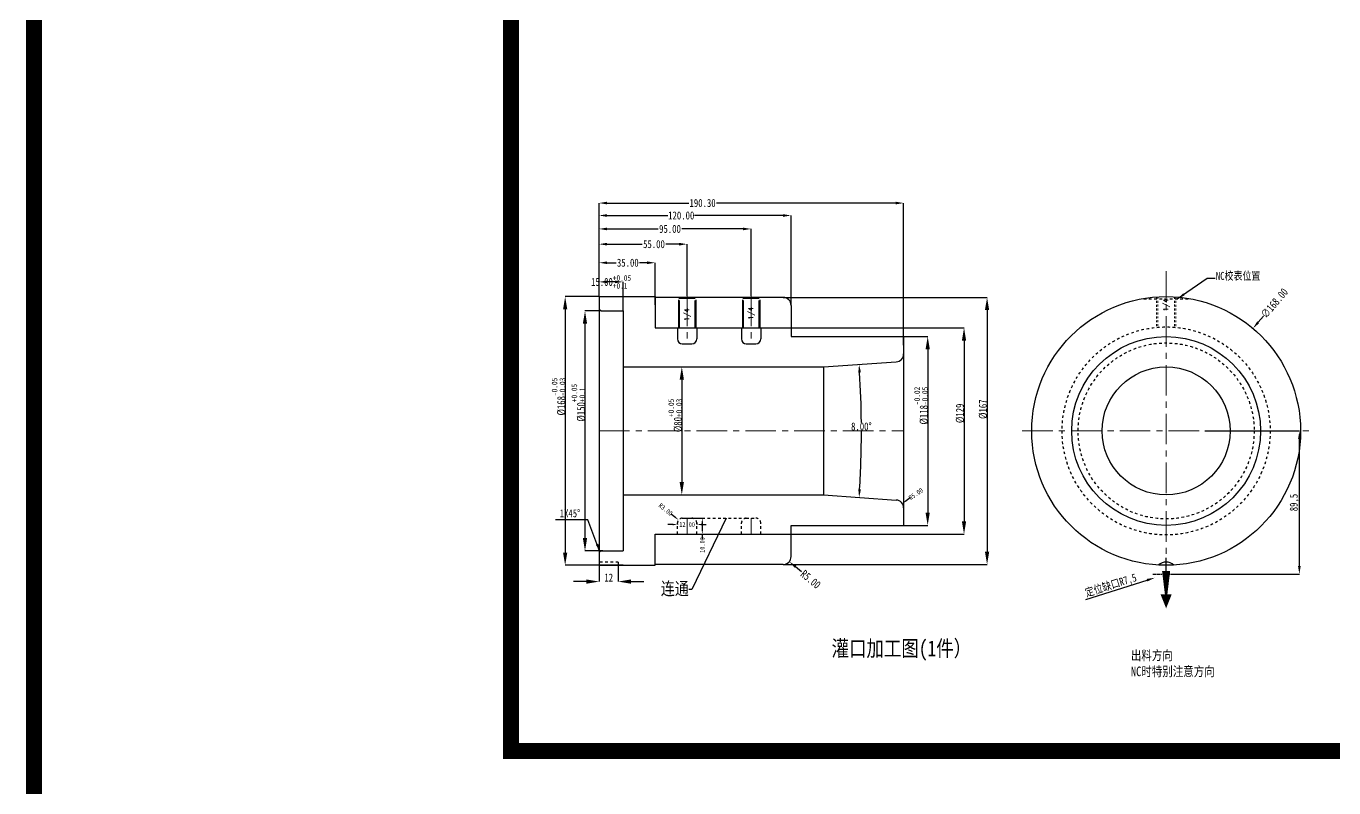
# Model space of a CAD drawing. Header units: millimetres. Extents: x 723 to 11228, y -2384 to 1578.
# Drawn here: x 723 to 1540, y 626 to 1102 of the extents above; entities that cross this region are included whole.
import ezdxf
from ezdxf.enums import TextEntityAlignment as Align

# ---------------------------------------------------------------- set-up
doc = ezdxf.new("R2010")
doc.units = ezdxf.units.MM
doc.header["$LTSCALE"] = 16.335
doc.header["$PDMODE"] = 3
doc.header["$PDSIZE"] = 0.3125
doc.linetypes.add('CENTER', pattern=[0.6, 0.375, -0.075, 0.075, -0.075])
doc.linetypes.add('HIDDEN', pattern=[0.2, 0.1, -0.1])
doc.layers.get('0').update_dxf_attribs({"linetype": 'CONTINUOUS'})
doc.layers.get('Defpoints').update_dxf_attribs({"linetype": 'CONTINUOUS'})
doc.layers.add('DEFAULT_2', color=8, linetype='HIDDEN')
doc.layers.add('dim', color=3, linetype='CONTINUOUS')
doc.layers.add('moldbase', color=7, linetype='CONTINUOUS', lineweight=20)
doc.layers.add('screw', color=33, linetype='CONTINUOUS', lineweight=13)
doc.styles.get("Standard").update_dxf_attribs({"font": 'txt', "width": 0.8})
doc.styles.add('TXT', font='txt.shx', dxfattribs={"bigfont": 'gbcbig.shx'})
doc.dimstyles.new('ISO-25', dxfattribs={"dimtxt": 8, "dimasz": 8, "dimexe": 0, "dimexo": 0, "dimgap": 0, "dimtad": 1, "dimtxsty": 'Standard', "dimcen": 0, "dimclrd": 4, "dimclre": 4, "dimclrt": 6, "dimadec": 0, "dimazin": 0, "dimtfac": 1, "dimtofl": 0, "dimtmove": 0, "dimatfit": 3, "dimfxl": 0, "dimarcsym": 0})
doc.dimstyles.get("Standard").update_dxf_attribs({"dimtxt": 0.15625, "dimasz": 0.1875, "dimexe": 0.125, "dimexo": 0.0625, "dimtad": 0, "dimtih": 1, "dimtoh": 1, "dimdsep": 46, "dimtxsty": 'Standard', "dimcen": 0.09, "dimadec": 0, "dimazin": 0, "dimtp": 0.01, "dimtm": 0.01, "dimtfac": 1, "dimtofl": 0, "dimtmove": 0, "dimatfit": 3, "dimfxl": 0, "dimtolj": 1, "dimarcsym": 0})
doc.dimstyles.new('STANDARD$0', dxfattribs={"dimscale": 2, "dimtxt": 3, "dimasz": 3, "dimexe": 1.25, "dimexo": 0.625, "dimgap": 0.5, "dimtad": 0, "dimdsep": 46, "dimlunit": 6, "dimtxsty": 'Standard', "dimblk": 'CLOSEDBLANK', "dimcen": 0, "dimclrt": 2, "dimazin": 2, "dimtfac": 2, "dimtmove": 1, "dimatfit": 3, "dimfxl": 0, "dimtolj": 1, "dimtzin": 0, "dimarcsym": 0})

# ---------------------------------------------------------------- blocks, each defined once
blk = doc.blocks.new('*D72')
at = {"color": 4, "lineweight": -2}
blk.add_line((1495.97, 920.48), (1492.74, 916.67), dxfattribs=at)
at = {"color": 4}
blk.add_solid([(1492.11, 917.2), (1493.38, 916.13), (1489.51, 912.85)], dxfattribs=at)
at = {"layer": 'Defpoints', "color": 0}
for p in [(1489.51, 912.85), (1380.94, 784.65)]:
    blk.add_point(p, dxfattribs=at)
at = {"color": 6, "insert": (1502.87, 928.62), "char_height": 5, "attachment_point": 5, "rotation": 49.73807}
blk.add_mtext('\\A1;∅168.00', dxfattribs=at)
blk = doc.blocks.new('*D73')
at = {"color": 4, "lineweight": -2, "ltscale": 0.5}
for p, q in [((1459.38, 848.75), (1518.49, 848.75)), ((1518.49, 764.25), (1518.49, 843.75)), ((1437.95, 759.25), (1518.49, 759.25))]:
    blk.add_line(p, q, dxfattribs=at)
at = {"color": 4, "ltscale": 0.5}
for points in [[(1517.66, 843.75), (1519.32, 843.75), (1518.49, 848.75)], [(1517.66, 764.25), (1519.32, 764.25), (1518.49, 759.25)]]:
    blk.add_solid(points, dxfattribs=at)
at = {"layer": 'Defpoints', "color": 0, "ltscale": 0.5}
for p in [(1459.38, 848.75), (1518.49, 848.75), (1437.95, 759.25)]:
    blk.add_point(p, dxfattribs=at)
at = {"color": 6, "ltscale": 0.5, "insert": (1515.57, 804), "char_height": 5, "attachment_point": 5, "rotation": 90}
blk.add_mtext('89,5', dxfattribs=at)
blk = doc.blocks.new('*D40')
at = {"color": 4, "lineweight": -2, "ltscale": 0.5}
blk.add_line((1385.12, 743.35), (1423.31, 755.47), dxfattribs=at)
at = {"color": 4, "ltscale": 0.5}
blk.add_solid([(1423.06, 756.26), (1423.56, 754.67), (1428.08, 756.98)], dxfattribs=at)
at = {"layer": 'Defpoints', "color": 0, "ltscale": 0.5}
for p in [(1428.08, 756.98), (1435.22, 759.25)]:
    blk.add_point(p, dxfattribs=at)
at = {"color": 6, "ltscale": 0.5, "insert": (1400.83, 751.82), "char_height": 5, "attachment_point": 5, "rotation": 17.60936}
blk.add_mtext('{\\fSimSun|b0|i0|c134|p2;定位缺口}R7,5', dxfattribs=at)
blk = doc.blocks.new('*D74')
at = {"color": 4, "lineweight": -2}
for p, q in [((1080.89, 765.75), (1080.89, 754.59)), ((1092.89, 765.75), (1092.89, 754.59)), ((1072.89, 754.59), (1064.89, 754.59)), ((1100.89, 754.59), (1108.89, 754.59))]:
    blk.add_line(p, q, dxfattribs=at)
at = {"color": 4}
for points in [[(1072.89, 755.93), (1072.89, 753.26), (1080.89, 754.59)], [(1100.89, 755.93), (1100.89, 753.26), (1092.89, 754.59)]]:
    blk.add_solid(points, dxfattribs=at)
at = {"layer": 'Defpoints', "color": 0}
for p in [(1080.89, 765.75), (1092.89, 765.75), (1080.89, 754.59)]:
    blk.add_point(p, dxfattribs=at)
at = {"color": 6, "lineweight": 0, "insert": (1086.89, 757.09), "char_height": 5, "attachment_point": 5}
blk.add_mtext('12', dxfattribs=at)
blk = doc.blocks.new('*D135')
at = {"color": 4, "lineweight": -2}
for p, q in [((1271.19, 907.75), (1286.22, 907.75)), ((1286.22, 899.75), (1286.22, 797.75)), ((1271.19, 789.75), (1286.22, 789.75))]:
    blk.add_line(p, q, dxfattribs=at)
at = {"color": 4}
for points in [[(1284.89, 899.75), (1287.56, 899.75), (1286.22, 907.75)], [(1284.89, 797.75), (1287.56, 797.75), (1286.22, 789.75)]]:
    blk.add_solid(points, dxfattribs=at)
at = {"layer": 'Defpoints', "color": 0}
for p in [(1271.19, 907.75), (1271.19, 789.75), (1286.22, 789.75)]:
    blk.add_point(p, dxfattribs=at)
at = {"color": 6, "lineweight": 0, "insert": (1282.14, 864.56), "char_height": 5, "attachment_point": 5, "rotation": 90}
blk.add_mtext('%%C118{\\H0.7x;\\S-0.02^ -0.05;}', dxfattribs=at)
blk = doc.blocks.new('*D136')
at = {"color": 4, "lineweight": -2}
for p, q in [((1111.99, 888.75), (1132.57, 888.75)), ((1132.57, 880.75), (1132.57, 816.75)), ((1111.99, 808.75), (1132.57, 808.75))]:
    blk.add_line(p, q, dxfattribs=at)
at = {"color": 4}
for points in [[(1131.23, 880.75), (1133.9, 880.75), (1132.57, 888.75)], [(1131.23, 816.75), (1133.9, 816.75), (1132.57, 808.75)]]:
    blk.add_solid(points, dxfattribs=at)
at = {"layer": 'Defpoints', "color": 0}
for p in [(1111.99, 888.75), (1111.99, 808.75), (1132.57, 808.75)]:
    blk.add_point(p, dxfattribs=at)
at = {"color": 6, "lineweight": 0, "insert": (1128.48, 858.43), "char_height": 5, "attachment_point": 5, "rotation": 90}
blk.add_mtext('%%C80{\\H0.7x;\\S+0.05^ +0.03;}', dxfattribs=at)
blk = doc.blocks.new('*D141')
at = {"color": 4, "lineweight": -2}
for start, end in [(0.50798, 3.51904), (356.48096, 0.02702)]:
    blk.add_arc((649.16, 848.75), 595.65, start, end, dxfattribs=at)
at = {"color": 4}
for points in [[(1242.86, 885.26), (1244.52, 885.37), (1243.36, 890.3)], [(1244.52, 812.13), (1242.86, 812.24), (1243.36, 807.2)]]:
    blk.add_solid(points, dxfattribs=at)
at = {"layer": 'Defpoints', "color": 0}
for p in [(1266.54, 891.92), (1221.19, 888.75), (1244.65, 834.89), (1221.19, 808.75), (1266.54, 805.58)]:
    blk.add_point(p, dxfattribs=at)
at = {"color": 6, "insert": (1244.8, 851.53), "char_height": 5, "attachment_point": 5}
blk.add_mtext('\\A1;8.00°', dxfattribs=at)
blk = doc.blocks.new('*D137')
at = {"color": 4, "lineweight": -2}
for p, q in [((1080.89, 932.75), (1080.89, 953.88)), ((1085.89, 953.88), (1091.5, 953.88)), ((1110.89, 953.88), (1106.16, 953.88)), ((1115.89, 927.55), (1115.89, 953.88))]:
    blk.add_line(p, q, dxfattribs=at)
at = {"color": 4}
for points in [[(1085.89, 954.71), (1085.89, 953.04), (1080.89, 953.88)], [(1110.89, 954.71), (1110.89, 953.04), (1115.89, 953.88)]]:
    blk.add_solid(points, dxfattribs=at)
at = {"layer": 'Defpoints', "color": 0}
for p in [(1115.89, 953.88), (1080.89, 932.75), (1115.89, 927.55)]:
    blk.add_point(p, dxfattribs=at)
at = {"color": 6, "insert": (1098.83, 953.88), "char_height": 5, "attachment_point": 5}
blk.add_mtext('\\A1;35.00', dxfattribs=at)
blk = doc.blocks.new('*D142')
at = {"color": 4, "lineweight": -2}
for p, q in [((1080.89, 932.75), (1080.89, 965.49)), ((1085.89, 965.49), (1107.85, 965.49)), ((1130.89, 965.49), (1122.51, 965.49)), ((1135.89, 933.25), (1135.89, 965.49))]:
    blk.add_line(p, q, dxfattribs=at)
at = {"color": 4}
for points in [[(1085.89, 966.32), (1085.89, 964.65), (1080.89, 965.49)], [(1130.89, 966.32), (1130.89, 964.65), (1135.89, 965.49)]]:
    blk.add_solid(points, dxfattribs=at)
at = {"layer": 'Defpoints', "color": 0}
for p in [(1135.89, 965.49), (1080.89, 932.75), (1135.89, 933.25)]:
    blk.add_point(p, dxfattribs=at)
at = {"color": 6, "insert": (1115.18, 965.49), "char_height": 5, "attachment_point": 5}
blk.add_mtext('\\A1;55.00', dxfattribs=at)
blk = doc.blocks.new('*D143')
at = {"color": 4, "lineweight": -2}
for p, q in [((1080.89, 932.75), (1080.89, 975.01)), ((1085.89, 975.01), (1117.86, 975.01)), ((1170.89, 975.01), (1132.52, 975.01)), ((1175.89, 933.25), (1175.89, 975.01))]:
    blk.add_line(p, q, dxfattribs=at)
at = {"color": 4}
for points in [[(1085.89, 975.84), (1085.89, 974.17), (1080.89, 975.01)], [(1170.89, 975.84), (1170.89, 974.17), (1175.89, 975.01)]]:
    blk.add_solid(points, dxfattribs=at)
at = {"layer": 'Defpoints', "color": 0}
for p in [(1175.89, 975.01), (1080.89, 932.75), (1175.89, 933.25)]:
    blk.add_point(p, dxfattribs=at)
at = {"color": 6, "insert": (1125.19, 975.01), "char_height": 5, "attachment_point": 5}
blk.add_mtext('\\A1;95.00', dxfattribs=at)
blk = doc.blocks.new('*D144')
at = {"color": 4, "lineweight": -2}
for p, q in [((1080.89, 932.75), (1080.89, 983.41)), ((1085.89, 983.41), (1123.9, 983.41)), ((1195.89, 983.41), (1140.56, 983.41)), ((1200.89, 927.25), (1200.89, 983.41))]:
    blk.add_line(p, q, dxfattribs=at)
at = {"color": 4}
for points in [[(1085.89, 984.24), (1085.89, 982.57), (1080.89, 983.41)], [(1195.89, 984.24), (1195.89, 982.57), (1200.89, 983.41)]]:
    blk.add_solid(points, dxfattribs=at)
at = {"layer": 'Defpoints', "color": 0}
for p in [(1200.89, 983.41), (1080.89, 932.75), (1200.89, 927.25)]:
    blk.add_point(p, dxfattribs=at)
at = {"color": 6, "insert": (1132.23, 983.41), "char_height": 5, "attachment_point": 5}
blk.add_mtext('\\A1;120.00', dxfattribs=at)
blk = doc.blocks.new('*D145')
at = {"color": 4, "lineweight": -2}
for p, q in [((1080.89, 932.75), (1080.89, 991.19)), ((1085.89, 991.19), (1136.89, 991.19)), ((1266.19, 991.19), (1154.22, 991.19)), ((1271.19, 902.45), (1271.19, 991.19))]:
    blk.add_line(p, q, dxfattribs=at)
at = {"color": 4}
for points in [[(1085.89, 992.02), (1085.89, 990.36), (1080.89, 991.19)], [(1266.19, 992.02), (1266.19, 990.36), (1271.19, 991.19)]]:
    blk.add_solid(points, dxfattribs=at)
at = {"layer": 'Defpoints', "color": 0}
for p in [(1271.19, 991.19), (1080.89, 932.75), (1271.19, 902.45)]:
    blk.add_point(p, dxfattribs=at)
at = {"color": 6, "insert": (1145.55, 991.19), "char_height": 5, "attachment_point": 5}
blk.add_mtext('\\A1;190.30', dxfattribs=at)
blk = doc.blocks.new('*D146')
at = {"color": 3, "lineweight": -2}
blk.add_line((1275.24, 806.85), (1272.77, 805.14), dxfattribs=at)
at = {"color": 3}
blk.add_solid([(1272.49, 805.55), (1273.05, 804.73), (1270.3, 803.44)], dxfattribs=at)
at = {"layer": 'Defpoints', "color": 0}
for p in [(1270.3, 803.44), (1266.19, 800.59)]:
    blk.add_point(p, dxfattribs=at)
at = {"color": 6, "insert": (1278.86, 809.35), "char_height": 3, "attachment_point": 5, "rotation": 34.66288}
blk.add_mtext('\\A1;R5.00', dxfattribs=at)
blk = doc.blocks.new('*D138')
at = {"color": 4, "lineweight": -2}
for p, q in [((1080.89, 932.75), (1059.68, 932.75)), ((1059.68, 924.75), (1059.68, 772.75)), ((1095.89, 764.75), (1059.68, 764.75))]:
    blk.add_line(p, q, dxfattribs=at)
at = {"color": 4}
for points in [[(1058.35, 924.75), (1061.01, 924.75), (1059.68, 932.75)], [(1058.35, 772.75), (1061.01, 772.75), (1059.68, 764.75)]]:
    blk.add_solid(points, dxfattribs=at)
at = {"layer": 'Defpoints', "color": 0}
for p in [(1080.89, 932.75), (1059.68, 764.75), (1095.89, 764.75)]:
    blk.add_point(p, dxfattribs=at)
at = {"color": 6, "lineweight": 0, "insert": (1055.6, 870.2), "char_height": 5, "attachment_point": 5, "rotation": 90}
blk.add_mtext('%%C168{\\H0.7x;\\S-0.05^ -0.03;}', dxfattribs=at)
blk = doc.blocks.new('*D139')
at = {"color": 3, "linetype": 'Continuous', "lineweight": -2}
for p, q in [((1126.89, 790.25), (1123.89, 790.25)), ((1129.89, 790.75), (1129.89, 790.25)), ((1141.89, 791.25), (1141.89, 790.25)), ((1144.89, 790.25), (1147.89, 790.25))]:
    blk.add_line(p, q, dxfattribs=at)
at = {"color": 3}
for points in [[(1126.89, 790.75), (1126.89, 789.75), (1129.89, 790.25)], [(1144.89, 790.75), (1144.89, 789.75), (1141.89, 790.25)]]:
    blk.add_solid(points, dxfattribs=at)
at = {"layer": 'Defpoints', "color": 0}
for p in [(1129.89, 790.75), (1129.89, 790.25), (1141.89, 791.25)]:
    blk.add_point(p, dxfattribs=at)
at = {"color": 6, "insert": (1135.89, 790.25), "char_height": 3, "attachment_point": 5}
blk.add_mtext('\\A1;12.00', dxfattribs=at)
blk = doc.blocks.new('*D147')
at = {"color": 3, "linetype": 'Continuous', "lineweight": -2}
for p, q in [((1134.05, 794.25), (1145.37, 794.25)), ((1145.37, 791.25), (1145.37, 787.25)), ((1134.05, 784.25), (1145.37, 784.25)), ((1145.37, 784.25), (1145.37, 781.25))]:
    blk.add_line(p, q, dxfattribs=at)
at = {"color": 3}
for points in [[(1144.87, 791.25), (1145.87, 791.25), (1145.37, 794.25)], [(1144.87, 787.25), (1145.87, 787.25), (1145.37, 784.25)]]:
    blk.add_solid(points, dxfattribs=at)
at = {"layer": 'Defpoints', "color": 0}
for p in [(1134.05, 794.25), (1134.05, 784.25), (1145.37, 784.25)]:
    blk.add_point(p, dxfattribs=at)
at = {"color": 6, "insert": (1145.37, 777.45), "char_height": 3, "attachment_point": 5, "rotation": 90}
blk.add_mtext('\\A1;10.00', dxfattribs=at)
blk = doc.blocks.new('*D148')
at = {"color": 3, "linetype": 'Continuous', "lineweight": -2}
blk.add_line((1125.88, 796.89), (1128.22, 795.01), dxfattribs=at)
at = {"color": 3}
blk.add_solid([(1128.53, 795.4), (1127.9, 794.62), (1130.55, 793.13)], dxfattribs=at)
at = {"layer": 'Defpoints', "color": 0}
for p in [(1130.55, 793.13), (1132.89, 791.25)]:
    blk.add_point(p, dxfattribs=at)
at = {"color": 6, "insert": (1122.45, 799.65), "char_height": 3, "attachment_point": 5, "rotation": 321.17969}
blk.add_mtext('\\A1;R3.00', dxfattribs=at)
blk = doc.blocks.new('*D149')
at = {"color": 4, "lineweight": -2}
for p, q in [((1195.89, 932.25), (1323.34, 932.25)), ((1323.34, 924.25), (1323.34, 773.25)), ((1195.89, 765.25), (1323.34, 765.25))]:
    blk.add_line(p, q, dxfattribs=at)
at = {"color": 4}
for points in [[(1322, 924.25), (1324.67, 924.25), (1323.34, 932.25)], [(1322, 773.25), (1324.67, 773.25), (1323.34, 765.25)]]:
    blk.add_solid(points, dxfattribs=at)
at = {"layer": 'Defpoints', "color": 0}
for p in [(1195.89, 932.25), (1195.89, 765.25), (1323.34, 765.25)]:
    blk.add_point(p, dxfattribs=at)
at = {"color": 6, "lineweight": 0, "insert": (1320.84, 862.33), "char_height": 5, "attachment_point": 5, "rotation": 90}
blk.add_mtext('%%c167', dxfattribs=at)
blk = doc.blocks.new('*D140')
at = {"color": 4, "lineweight": -2}
for p, q in [((1080.89, 923.75), (1072.07, 923.75)), ((1072.07, 915.75), (1072.07, 781.75)), ((1083.25, 773.75), (1072.07, 773.75))]:
    blk.add_line(p, q, dxfattribs=at)
at = {"color": 4}
for points in [[(1070.73, 915.75), (1073.4, 915.75), (1072.07, 923.75)], [(1070.73, 781.75), (1073.4, 781.75), (1072.07, 773.75)]]:
    blk.add_solid(points, dxfattribs=at)
at = {"layer": 'Defpoints', "color": 0}
for p in [(1080.89, 923.75), (1072.07, 773.75), (1083.25, 773.75)]:
    blk.add_point(p, dxfattribs=at)
at = {"color": 6, "lineweight": 0, "insert": (1067.98, 866.37), "char_height": 5, "attachment_point": 5, "rotation": 90}
blk.add_mtext('%%C150{\\H0.7x;\\S+0.05^ +0.1;}', dxfattribs=at)
blk = doc.blocks.new('*D150')
at = {"color": 4, "lineweight": -2}
for p, q in [((1190.89, 913.25), (1308.94, 913.25)), ((1308.94, 905.25), (1308.94, 792.25)), ((1200.89, 784.25), (1308.94, 784.25))]:
    blk.add_line(p, q, dxfattribs=at)
at = {"color": 4}
for points in [[(1307.6, 905.25), (1310.27, 905.25), (1308.94, 913.25)], [(1307.6, 792.25), (1310.27, 792.25), (1308.94, 784.25)]]:
    blk.add_solid(points, dxfattribs=at)
at = {"layer": 'Defpoints', "color": 0}
for p in [(1190.89, 913.25), (1200.89, 784.25), (1308.94, 784.25)]:
    blk.add_point(p, dxfattribs=at)
at = {"color": 6, "lineweight": 0, "insert": (1306.44, 859.73), "char_height": 5, "attachment_point": 5, "rotation": 90}
blk.add_mtext('%%c129', dxfattribs=at)
blk = doc.blocks.new('*D151')
at = {"color": 4, "lineweight": -2}
blk.add_line((1207.44, 760.68), (1203.59, 763.87), dxfattribs=at)
at = {"color": 4}
blk.add_solid([(1204.12, 764.51), (1203.06, 763.23), (1199.74, 767.06)], dxfattribs=at)
at = {"layer": 'Defpoints', "color": 0}
for p in [(1195.89, 770.25), (1199.74, 767.06)]:
    blk.add_point(p, dxfattribs=at)
at = {"color": 6, "insert": (1213.09, 756), "char_height": 5, "attachment_point": 5, "rotation": 320.35525}
blk.add_mtext('\\A1;R5.00', dxfattribs=at)
blk = doc.blocks.new('*D152')
at = {"color": 4, "lineweight": -2}
for p, q in [((1080.89, 936.74), (1080.89, 941.91)), ((1090.89, 941.91), (1085.89, 941.91)), ((1095.89, 923.75), (1095.89, 941.91))]:
    blk.add_line(p, q, dxfattribs=at)
at = {"color": 4}
for points in [[(1085.89, 942.75), (1085.89, 941.08), (1080.89, 941.91)], [(1090.89, 942.75), (1090.89, 941.08), (1095.89, 941.91)]]:
    blk.add_solid(points, dxfattribs=at)
at = {"layer": 'Defpoints', "color": 0}
for p in [(1080.89, 941.91), (1080.89, 936.74), (1095.89, 923.75)]:
    blk.add_point(p, dxfattribs=at)
at = {"color": 6, "insert": (1088.39, 941.91), "char_height": 5, "attachment_point": 5}
blk.add_mtext('\\A1;15.00{\\H0.7x;\\S+0.05^ +0.1;}', dxfattribs=at)

msp = doc.modelspace()

# ---------------------------------------------------------------- linework, layer by layer
for p, q in [((1080.89, 932.75), (1115.89, 932.75)), ((1080.89, 932.75), (1080.89, 772.75)), ((1115.89, 932.75), (1115.89, 913.25)), ((1195.89, 932.25), (1115.89, 932.25)), ((1130.49, 932.25), (1130.99, 931.75)), ((1130.99, 931.75), (1140.79, 931.75)), ((1141.29, 932.25), (1140.79, 931.75)), ((1170.49, 932.25), (1170.99, 931.75)), ((1170.99, 931.75), (1180.79, 931.75)), ((1181.29, 932.25), (1180.79, 931.75)), ((1081.89, 923.75), (1080.89, 924.75)), ((1081.89, 923.75), (1095.89, 923.75)), ((1095.89, 923.75), (1095.89, 773.75)), ((1130.49, 930.75), (1130.49, 913.25)), ((1130.99, 930.25), (1130.99, 913.25)), ((1140.79, 930.25), (1140.79, 913.25)), ((1141.29, 930.75), (1141.29, 913.25)), ((1170.49, 930.75), (1170.49, 913.25)), ((1170.99, 930.25), (1170.99, 913.25)), ((1180.79, 930.25), (1180.79, 913.25)), ((1181.29, 930.75), (1181.29, 913.25)), ((1200.89, 927.25), (1200.89, 907.75)), ((1115.89, 913.25), (1200.89, 913.25)), ((1129.89, 913.25), (1129.89, 906.25)), ((1141.89, 913.25), (1141.89, 906.25)), ((1169.89, 913.25), (1169.89, 906.25)), ((1181.89, 913.25), (1181.89, 906.25)), ((1200.89, 907.75), (1271.19, 907.75)), ((1271.19, 907.75), (1271.19, 789.75)), ((1132.89, 903.25), (1138.89, 903.25)), ((1172.89, 903.25), (1178.89, 903.25)), ((1221.19, 888.75), (1266.539, 891.921)), ((1095.89, 888.75), (1221.19, 888.75)), ((1221.19, 888.75), (1221.19, 808.75)), ((1095.89, 808.75), (1221.19, 808.75)), ((1221.19, 808.75), (1266.539, 805.579)), ((1200.89, 789.75), (1271.19, 789.75)), ((1200.89, 770.25), (1200.89, 789.75)), ((1115.89, 784.25), (1200.89, 784.25)), ((1115.89, 764.75), (1115.89, 784.25)), ((1081.89, 773.75), (1080.89, 772.75)), ((1080.89, 772.75), (1080.89, 764.75)), ((1081.89, 773.75), (1095.89, 773.75)), ((1080.89, 764.75), (1115.89, 764.75)), ((1195.89, 765.25), (1115.89, 765.25))]:
    msp.add_line(p, q)
at = {"color": 1, "linetype": 'CENTER', "ltscale": 0.466483}
for p, q in [((1435.224, 753), (1435.224, 769.5)), ((1435.224, 752.5), (1435.224, 769))]:
    msp.add_line(p, q, dxfattribs=at)
at = {"color": 1, "linetype": 'CENTER', "ltscale": 0.3}
for p, q in [((1435.224, 751), (1435.224, 767.5)), ((1426.974, 759.25), (1443.474, 759.25))]:
    msp.add_line(p, q, dxfattribs=at)
at = {"color": 4, "const_width": 10}
msp.add_lwpolyline([(727.857, 1573.392), (11222.503, 1573.392), (11222.503, -2379.292), (727.857, -2379.292)], close=True, dxfattribs=at)
at = {"const_width": 10}
msp.add_lwpolyline([(1994.454, 648.71), (1025.797, 648.71), (1025.797, 1465.17), (1994.454, 1465.17)], close=True, dxfattribs=at)
msp.add_lwpolyline([(1435.224, 737.846, 0, 7.027, 0), (1435.224, 746.712, 1.562, 5.075, -0.0000107), (1435.224, 761.25, 5.075, 5.075, -0.0207624)], format="xyseb")
for radius in [84, 59, 40]:
    msp.add_circle((1435.224, 848.75), radius)
for centre, radius, start, end in [((1195.89, 927.25), 5, 0, 90), ((1132.89, 906.25), 3, 180, 270), ((1138.89, 906.25), 3, 270, 0), ((1172.89, 906.25), 3, 180, 270), ((1178.89, 906.25), 3, 270, 0), ((1266.19, 896.909), 5, 274, 360), ((1266.19, 800.591), 5, 0, 86), ((1195.89, 770.25), 5, 270, 0)]:
    msp.add_arc(centre, radius, start, end)
at = {"ltscale": 0.5}
msp.add_arc((1435.224, 759.25), 7.5, 49.312241, 130.687754, dxfattribs=at)
at = {"layer": 'DEFAULT_2', "color": 8, "linetype": 'HIDDEN'}
for p, q in [((1421.224, 931.25), (1449.224, 931.25)), ((1132.89, 794.25), (1138.89, 794.25)), ((1138.89, 794.25), (1172.89, 794.25)), ((1172.89, 794.25), (1178.89, 794.25)), ((1129.89, 784.25), (1129.89, 791.25)), ((1141.89, 784.25), (1141.89, 791.25)), ((1169.89, 784.25), (1169.89, 791.25)), ((1181.89, 784.25), (1181.89, 791.25)), ((1092.89, 766.75), (1080.89, 766.75)), ((1092.89, 766.75), (1092.89, 764.75))]:
    msp.add_line(p, q, dxfattribs=at)
for radius in [65, 55]:
    msp.add_circle((1435.224, 848.75), radius, dxfattribs=at)
for centre, start, end in [((1132.89, 791.25), 90, 180), ((1138.89, 791.25), 0, 90), ((1172.89, 791.25), 90, 180), ((1178.89, 791.25), 0, 90)]:
    msp.add_arc(centre, 3, start, end, dxfattribs=at)
at = {"layer": 'moldbase', "color": 1, "linetype": 'CENTER', "ltscale": 3.109887}
for p, q in [((1435.224, 748.983), (1435.224, 948.517)), ((1135.89, 933.25), (1135.89, 903.25)), ((1175.89, 933.25), (1175.89, 903.25)), ((1080.89, 848.75), (1271.19, 848.75)), ((1345.321, 848.75), (1525.127, 848.75)), ((1135.89, 784.25), (1135.89, 794.25)), ((1175.89, 784.25), (1175.89, 794.25))]:
    msp.add_line(p, q, dxfattribs=at)
at = {"layer": 'screw', "color": 92, "linetype": 'HIDDEN', "ltscale": 0.746373}
for p, q in [((1429.224, 932.507), (1429.224, 913.75)), ((1441.224, 932.507), (1441.224, 913.75))]:
    msp.add_line(p, q, dxfattribs=at)
at = {"layer": 'screw', "linetype": 'HIDDEN', "ltscale": 0.746373}
for p, q in [((1429.974, 932.564), (1429.974, 913.75)), ((1440.474, 932.564), (1440.474, 913.75))]:
    msp.add_line(p, q, dxfattribs=at)

# ---------------------------------------------------------------- texts
at = {"color": 6, "insert": (1056.26, 799.775), "char_height": 5, "width": 18.00079, "attachment_point": 1}
msp.add_mtext('{\\fSimSun|b0|i0|c134|p2;1X45%%D}', dxfattribs=at)
at = {"attachment_point": 1}
for s, insert, char_height, width in [('{\\fSimSun|b0|i0|c134|p2; 灌口加工图(1件）}', (1220.697, 717.825), 10, 159.47262), ('{\\fSimSun|b0|i0|c134|p2;出料方向\\P\\C6;NC时特别注意方向}', (1413.195, 711.474), 6, 97.10809)]:
    msp.add_mtext(s, dxfattribs=dict(at, insert=insert, char_height=char_height, width=width))
at = {"layer": 'dim', "insert": (1466.285, 945.389), "char_height": 5, "attachment_point": 4}
msp.add_mtext('\\A1;NC{\\fSimSun|b0|i0|c134|p2;校表位置}', dxfattribs=at)
at = {"layer": 'dim', "color": 6, "insert": (1136.929, 749.744), "char_height": 8, "attachment_point": 6}
msp.add_mtext('\\A1;{\\fSimSun|b0|i0|c134|p2;连通}', dxfattribs=at)
at = {"layer": 'screw', "color": 222, "linetype": 'HIDDEN', "ltscale": 0.746373, "style": 'TXT'}
for p in [(1135.89, 921.455), (1175.89, 922.237), (1435.224, 927.5)]:
    msp.add_text('1/4', height=3, rotation=90, dxfattribs=at).set_placement(p, align=Align.MIDDLE)

# ---------------------------------------------------------------- dimensions: what is measured, and where the dimension line sits
for base, p1, p2, dimstyle, override, picture, middle in [((1271.19, 991.189), (1080.89, 932.75), (1271.19, 902.45), 'Standard', {"dimtxt": 5, "dimasz": 5, "dimexe": 0, "dimexo": 0, "dimgap": 0, "dimtad": 0, "dimzin": 0, "dimcen": 0, "dimclrd": 4, "dimclre": 4, "dimclrt": 6, "dimadec": 2, "dimtol": 0, "dimfxl": 1.25, "dimtzin": 0}, '*D145', (1145.553, 991.189)), ((1200.89, 983.406), (1080.89, 932.75), (1200.89, 927.25), 'Standard', {"dimtxt": 5, "dimasz": 5, "dimexe": 0, "dimexo": 0, "dimgap": 0, "dimtad": 0, "dimzin": 0, "dimcen": 0, "dimclrd": 4, "dimclre": 4, "dimclrt": 6, "dimadec": 2, "dimtol": 0, "dimfxl": 1.25, "dimtzin": 0}, '*D144', (1132.229, 983.406)), ((1175.89, 975.006), (1080.89, 932.75), (1175.89, 933.25), 'Standard', {"dimtxt": 5, "dimasz": 5, "dimexe": 0, "dimexo": 0, "dimgap": 0, "dimtad": 0, "dimzin": 0, "dimcen": 0, "dimclrd": 4, "dimclre": 4, "dimclrt": 6, "dimadec": 2, "dimtol": 0, "dimfxl": 1.25, "dimtzin": 0}, '*D143', (1125.19, 975.006)), ((1135.89, 965.486), (1080.89, 932.75), (1135.89, 933.25), 'Standard', {"dimtxt": 5, "dimasz": 5, "dimexe": 0, "dimexo": 0, "dimgap": 0, "dimtad": 0, "dimzin": 0, "dimcen": 0, "dimclrd": 4, "dimclre": 4, "dimclrt": 6, "dimadec": 2, "dimtol": 0, "dimfxl": 1.25, "dimtzin": 0}, '*D142', (1115.18, 965.486)), ((1115.89, 953.878), (1080.89, 932.75), (1115.89, 927.553), 'Standard', {"dimtxt": 5, "dimasz": 5, "dimexe": 0, "dimexo": 0, "dimgap": 0, "dimtad": 0, "dimzin": 0, "dimcen": 0, "dimclrd": 4, "dimclre": 4, "dimclrt": 6, "dimadec": 2, "dimtol": 0, "dimfxl": 1.25, "dimtzin": 0}, '*D137', (1098.83, 953.878)), ((1129.89, 790.25), (1141.89, 791.25), (1129.89, 790.749), 'STANDARD$0', {"dimscale": 1, "dimexe": 0, "dimexo": 0, "dimgap": 0, "dimzin": 0, "dimlunit": 2, "dimclrd": 3, "dimclre": 3, "dimclrt": 6, "dimazin": 0, "dimtfac": 1, "dimtofl": 0, "dimtmove": 0, "dimfxl": 1.25, "dimarcsym": 1}, '*D139', (1135.89, 790.25))]:
    dim = msp.add_linear_dim(base=base, p1=p1, p2=p2, dimstyle=dimstyle, override=override)
    dim.commit()
    dim.dimension.update_dxf_attribs({"geometry": picture, "text_midpoint": middle, "dimtype": 160})
dim = msp.add_linear_dim(base=(1080.89, 941.913), p1=(1095.89, 923.75), p2=(1080.89, 936.738), text='<>{\\H0.7x;\\S+0.05^ +0.1;}', dimstyle='STANDARD$0', override={"dimscale": 1, "dimtxt": 5, "dimasz": 5, "dimexe": 0, "dimexo": 0, "dimgap": 0, "dimtih": 1, "dimtoh": 1, "dimzin": 0, "dimlunit": 2, "dimclrd": 4, "dimclre": 4, "dimclrt": 6, "dimazin": 0, "dimtp": 0.01, "dimtm": 0.01, "dimtfac": 1, "dimtofl": 0, "dimtmove": 0, "dimfxl": 1.25})
dim.commit()
dim.dimension.update_dxf_attribs({"geometry": '*D152', "text_midpoint": (1088.39, 941.913), "dimtype": 160})
dim = msp.add_diameter_dim_2p(p1=(1380.936, 784.65), p2=(1489.512, 912.85), dimstyle='Standard', override={"dimtxt": 5, "dimasz": 5, "dimexe": 0, "dimexo": 0, "dimgap": 0, "dimtih": 0, "dimtoh": 0, "dimzin": 0, "dimcen": 0, "dimclrd": 4, "dimclre": 4, "dimclrt": 6, "dimadec": 2, "dimtp": 0, "dimtm": 0, "dimtzin": 0})
dim.commit()
dim.dimension.update_dxf_attribs({"geometry": '*D72', "text_midpoint": (1502.868, 928.621)})
at = {"color": 6, "lineweight": 0}
for base, p1, p2, text, picture, middle in [((1059.68, 764.75), (1080.89, 932.75), (1095.89, 764.75), '%%C<>{\\H0.7x;\\S-0.05^ -0.03;}', '*D138', (1059.68, 870.198)), ((1323.337, 765.25), (1195.89, 932.25), (1195.89, 765.25), '%%c<>', '*D149', (1323.337, 862.329)), ((1072.067, 773.75), (1080.89, 923.75), (1083.255, 773.75), '%%C<>{\\H0.7x;\\S+0.05^ +0.1;}', '*D140', (1072.067, 866.374)), ((1308.935, 784.25), (1190.89, 913.25), (1200.89, 784.25), '%%c<>', '*D150', (1308.935, 859.733)), ((1286.224, 789.75), (1271.19, 907.75), (1271.19, 789.75), '%%C<>{\\H0.7x;\\S-0.02^ -0.05;}', '*D135', (1286.224, 864.56)), ((1132.567, 808.75), (1111.989, 888.75), (1111.989, 808.75), '%%C<>{\\H0.7x;\\S+0.05^ +0.03;}', '*D136', (1132.567, 858.429))]:
    dim = msp.add_linear_dim(base=base, p1=p1, p2=p2, angle=90, text=text, dimstyle='ISO-25', override={"dimtxt": 5}, dxfattribs=at)
    dim.commit()
    dim.dimension.update_dxf_attribs({"geometry": picture, "text_midpoint": middle, "dimtype": 160})
dim = msp.add_angular_dim_2l(base=(1244.649, 834.89), line1=((1221.19, 808.75), (1266.539, 805.579)), line2=((1221.19, 888.75), (1266.539, 891.921)), dimstyle='Standard', override={"dimtxt": 5, "dimasz": 5, "dimexe": 0, "dimexo": 0, "dimgap": 0, "dimtad": 0, "dimzin": 0, "dimcen": 0, "dimclrd": 4, "dimclre": 4, "dimclrt": 6, "dimadec": 2, "dimtol": 0, "dimfxl": 1.25, "dimtzin": 0})
dim.commit()
dim.dimension.update_dxf_attribs({"geometry": '*D141', "text_midpoint": (1244.804, 851.531), "dimtype": 162})
at = {"ltscale": 0.5}
dim = msp.add_linear_dim(base=(1518.49, 848.75), p1=(1437.946, 759.25), p2=(1459.38, 848.75), angle=90, dimstyle='ISO-25', override={"dimscale": 1, "dimtxt": 5, "dimasz": 5, "dimexe": 0, "dimfxl": 1.25}, dxfattribs=at)
dim.commit()
dim.dimension.update_dxf_attribs({"geometry": '*D73', "text_midpoint": (1515.573, 804)})
for center, mpoint, override, picture, middle in [((1266.19, 800.591), (1270.303, 803.435), {"dimtxt": 3, "dimasz": 3, "dimexe": 0, "dimexo": 0, "dimgap": 0, "dimtih": 0, "dimtoh": 0, "dimzin": 0, "dimcen": 0, "dimclrd": 3, "dimclre": 3, "dimclrt": 6, "dimadec": 2, "dimtp": 0, "dimtm": 0, "dimtzin": 0}, '*D146', (1278.857, 809.35)), ((1132.89, 791.25), (1130.553, 793.131), {"dimtxt": 3, "dimasz": 3, "dimexe": 0, "dimexo": 0, "dimgap": 0, "dimtih": 0, "dimtoh": 0, "dimzin": 0, "dimcen": 0, "dimclrd": 3, "dimclre": 3, "dimclrt": 6, "dimadec": 2, "dimtp": 0, "dimtm": 0, "dimfxl": 1.25, "dimtzin": 0, "dimarcsym": 1}, '*D148', (1122.45, 799.65)), ((1195.89, 770.25), (1199.74, 767.06), {"dimtxt": 5, "dimasz": 5, "dimexe": 0, "dimexo": 0, "dimgap": 0, "dimtih": 0, "dimtoh": 0, "dimzin": 0, "dimcen": 0, "dimclrd": 4, "dimclre": 4, "dimclrt": 6, "dimadec": 2, "dimtp": 0, "dimtm": 0, "dimtzin": 0}, '*D151', (1213.087, 756.001))]:
    dim = msp.add_radius_dim(center=center, mpoint=mpoint, dimstyle='Standard', override=override)
    dim.commit()
    dim.dimension.update_dxf_attribs({"geometry": picture, "text_midpoint": middle})
dim = msp.add_linear_dim(base=(1145.366, 784.25), p1=(1134.053, 794.25), p2=(1134.053, 784.25), angle=90, dimstyle='STANDARD$0', override={"dimscale": 1, "dimexe": 0, "dimexo": 0, "dimgap": 0, "dimzin": 0, "dimlunit": 2, "dimclrd": 3, "dimclre": 3, "dimclrt": 6, "dimazin": 0, "dimtfac": 1, "dimtofl": 0, "dimtmove": 0, "dimfxl": 1.25, "dimarcsym": 1})
dim.commit()
dim.dimension.update_dxf_attribs({"geometry": '*D147', "text_midpoint": (1145.366, 777.45), "dimtype": 160})
at = {"color": 6, "lineweight": 0}
dim = msp.add_linear_dim(base=(1080.89, 754.592), p1=(1092.89, 765.75), p2=(1080.89, 765.75), dimstyle='ISO-25', override={"dimtxt": 5}, dxfattribs=at)
dim.commit()
dim.dimension.update_dxf_attribs({"geometry": '*D74', "text_midpoint": (1086.89, 754.592), "dimtype": 160})
at = {"ltscale": 0.5}
dim = msp.add_radius_dim(center=(1435.224, 759.25), mpoint=(1428.075, 756.981), text='{\\fSimSun|b0|i0|c134|p2;定位缺口}<>', dimstyle='ISO-25', override={"dimtxt": 5, "dimasz": 5, "dimexe": 0, "dimfxl": 1.25}, dxfattribs=at)
dim.commit()
dim.dimension.update_dxf_attribs({"geometry": '*D40', "text_midpoint": (1400.828, 751.816)})

# ---------------------------------------------------------------- leaders
msp.add_leader([(1081.39, 773.25), (1073.794, 793.278), (1053.673, 793.278)], dimstyle='Standard', override={"dimtxt": 5, "dimasz": 5, "dimexe": 0, "dimexo": 0, "dimgap": 0, "dimzin": 0, "dimcen": 0, "dimclrd": 4, "dimclre": 4, "dimclrt": 6, "dimadec": 2, "dimfxl": 1.25, "dimtzin": 0})
at = {"layer": 'dim', "annotation_type": 0, "has_hookline": 1}
for points, override, hookline_direction, text_width in [([(1442.222, 931.25), (1460.786, 944.272), (1465.786, 944.272)], {"dimtxt": 2.5, "dimasz": 5, "dimexe": 0, "dimexo": 0, "dimgap": 0.49975, "dimtad": 0, "dimzin": 0, "dimcen": 0, "dimadec": 2, "dimtol": 0, "dimtzin": 0}, 0, 30.556), ([(1160.363, 794.25), (1138.929, 749.744), (1136.929, 749.744)], {"dimtxt": 2.5, "dimasz": 2, "dimexe": 0, "dimexo": 0, "dimgap": 0, "dimtad": 0, "dimzin": 0, "dimcen": 0, "dimclrd": 4, "dimclre": 4, "dimclrt": 6, "dimadec": 2, "dimtol": 0, "dimfxl": 1.25, "dimtzin": 0}, 1, 17.458)]:
    msp.add_leader(points, dimstyle='Standard', override=override, dxfattribs=dict(at, hookline_direction=hookline_direction, text_width=text_width))

doc.saveas('drawing.dxf')
